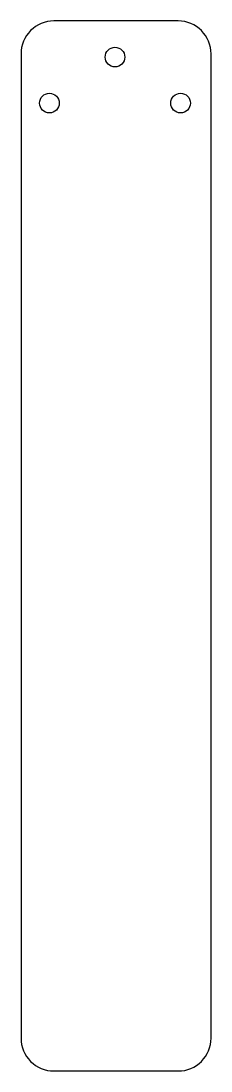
# Model space of a CAD drawing. Extents: x -14 to 15, y -174 to -14.
import ezdxf

# ---------------------------------------------------------------- set-up
doc = ezdxf.new("R2010")
doc.units = 0
doc.layers.add('SLIDE', color=7, linetype='CONTINUOUS')

msp = doc.modelspace()

# ---------------------------------------------------------------- linework, layer by layer
at = {"layer": 'SLIDE'}
msp.add_lwpolyline([(-14.34, -169.49, 0.414214), (-9.34, -174.49), (9.66, -174.49, 0.414214), (14.66, -169.49), (14.66, -19.49, 0.414214), (9.66, -14.49), (-9.34, -14.49, 0.414214), (-14.34, -19.49), (-14.34, -169.49)], format="xyb", dxfattribs=at)
for centre in [(0, -20), (-10, -27), (10, -27)]:
    msp.add_circle(centre, 1.5, dxfattribs=at)

doc.saveas('drawing.dxf')
